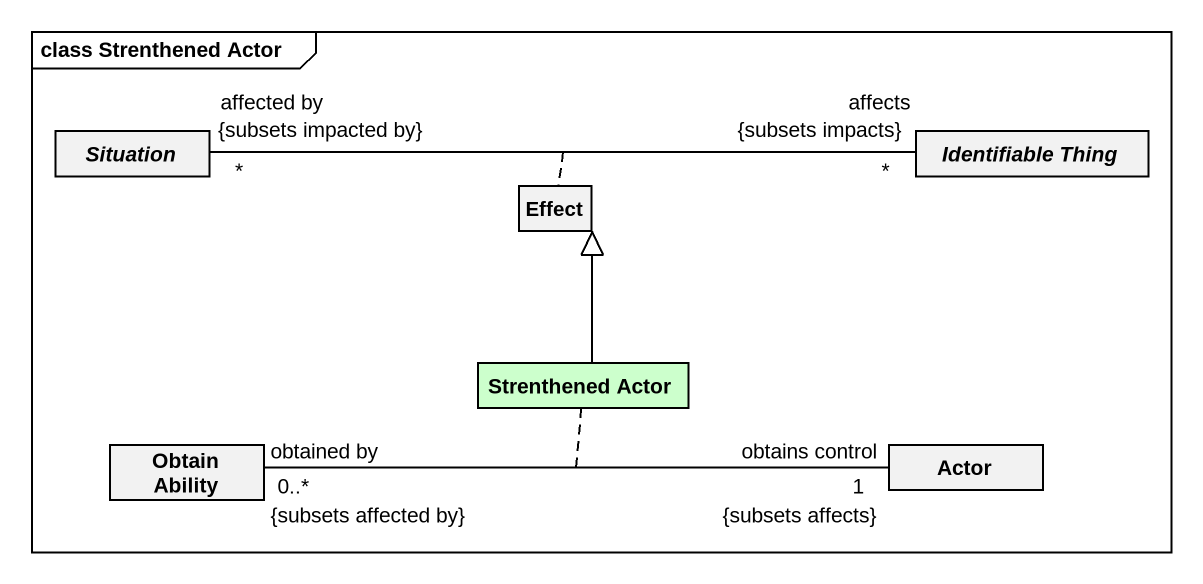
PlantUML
@startuml
mainframe class Strenthened Actor
hide circle
hide empty members
abstract class Situation
abstract class "Identifiable Thing" as Identifiable_Thing
class Effect
class "Strenthened Actor" as Strenthened_Actor #CCFFCC
class "Obtain Ability" as Obtain_Ability
class "Actor" as Actor_
Situation "affected by\n*\n{subsets impacted by}" -right- "affects\n*\n{subsets impacts}" Identifiable_Thing
(Situation, Identifiable_Thing) .. Effect
Strenthened_Actor -up-|> Effect
Obtain_Ability "obtained by\n0..*\n{subsets affected by}" -right- "obtains control\n1\n{subsets affects}" Actor_
(Obtain_Ability, Actor_) .. Strenthened_Actor
@enduml
